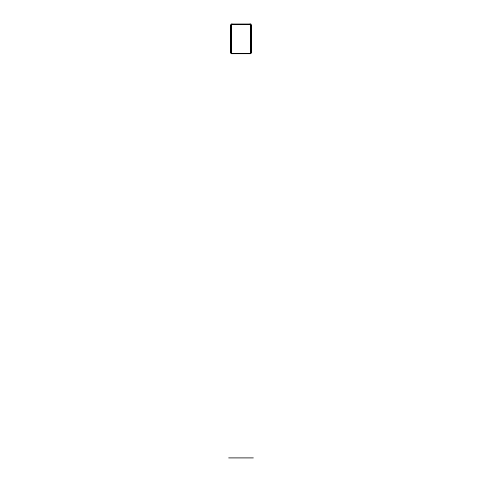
<?xml version="1.0" encoding="UTF-8"?>
<svg xmlns="http://www.w3.org/2000/svg" width="482" height="482" viewBox="0 0 482 482"><rect width="100%" height="100%" fill="white"/><g stroke="black" fill="none" stroke-linecap="round" stroke-linejoin="round"><path stroke-width="0.72" d="M232.065 53.677A1.235 1.235 0 0 1 230.83 52.448L231.655 51.273M250.345 26.504L251.17 25.335A1.235 1.235 0 0 0 249.935 24.1M232.095 24.317L249.905 24.317M228.679 457.9L253.321 457.9M250.345 51.273L251.17 52.448A1.235 1.235 0 0 1 249.935 53.677M232.065 24.1A1.235 1.235 0 0 0 230.83 25.335L231.655 26.504M251.17 25.335L251.17 52.448M230.83 25.335L230.836 52.448M231.571 24.455A1.048 1.048 0 0 0 231.047 25.359L231.047 52.418A1.048 1.048 0 0 0 232.095 53.46L249.905 53.46A1.048 1.048 0 0 0 250.953 52.418L250.953 25.359A1.048 1.048 0 0 0 250.429 24.455M231.408 24.968A0.825 0.825 0 0 1 231.697 24.678M250.303 24.678A0.825 0.825 0 0 1 250.592 24.968M250.592 52.809A0.825 0.825 0 0 1 250.303 53.104M231.697 53.104A0.825 0.825 0 0 1 231.408 52.809M250.857 24.1L231.143 24.1L231.143 53.677L250.857 53.677L250.857 24.1"/></g></svg>
